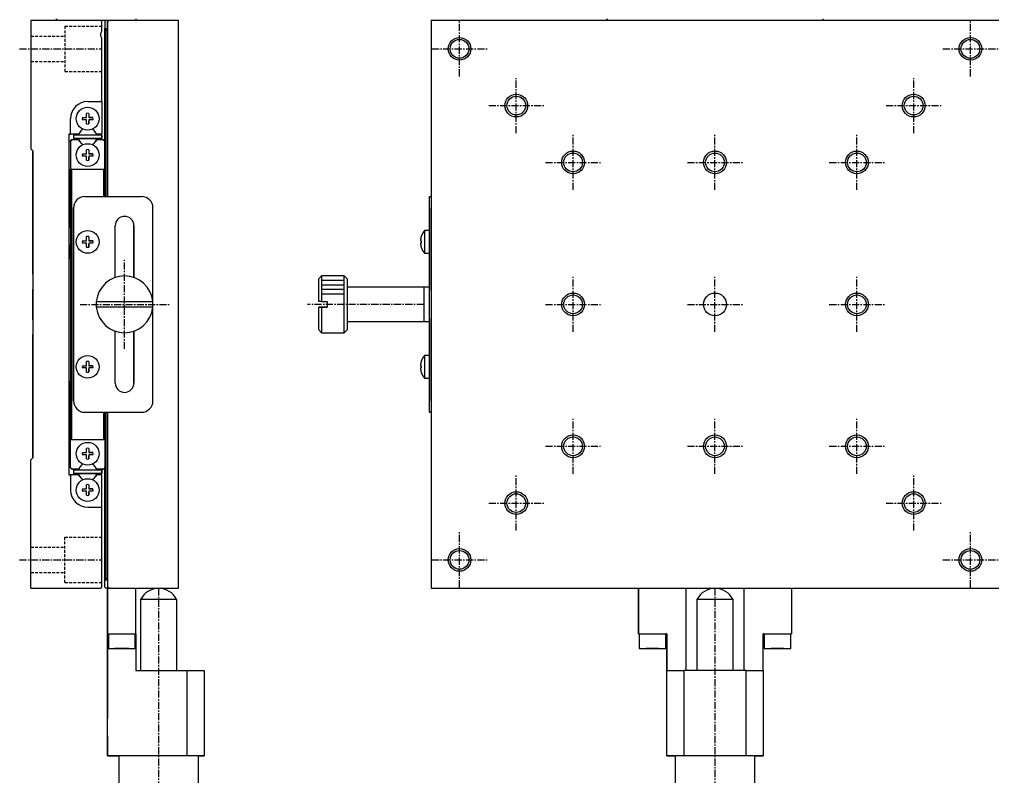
# Model space of a CAD drawing. Extents: x 349 to 905, y 78 to 441.
# Drawn here: x 349 to 521.5, y 228.4 to 361.7 of the extents above; entities that cross this region are included whole.
import ezdxf

# ---------------------------------------------------------------- set-up
doc = ezdxf.new("R2010")
doc.units = 0
doc.linetypes.add('CENTER', pattern=[2, 1.25, -0.25, 0.25, -0.25])
doc.linetypes.add('DASHED', pattern=[0.75, 0.5, -0.25])
doc.layers.get('0').update_dxf_attribs({"linetype": 'CONTINUOUS'})
doc.layers.add('CENTER', color=1, linetype='CENTER')

msp = doc.modelspace()

# ---------------------------------------------------------------- linework, layer by layer
at = {"color": 7, "linetype": 'CONTINUOUS'}
for p, q in [((363.34, 361.58), (351.04, 361.58)), ((351.04, 361.58), (351.04, 338.98)), ((355.54, 361.88), (355.54, 361.58)), ((355.54, 361.58), (355.54, 361.88)), ((363.54, 361.38), (363.34, 361.58)), ((364.24, 361.58), (363.34, 361.58)), ((364.24, 361.58), (363.34, 361.58)), ((363.54, 361.28), (363.54, 361.38)), ((363.54, 359.74), (363.54, 361.28)), ((364.04, 361.38), (364.24, 361.58)), ((364.24, 361.58), (364.04, 361.38)), ((364.04, 361.38), (364.04, 360.18)), ((364.04, 361.38), (364.04, 360.18)), ((364.74, 361.58), (364.24, 361.58)), ((364.54, 361.38), (364.74, 361.58)), ((364.74, 361.58), (364.54, 361.38)), ((364.54, 360.18), (364.54, 361.38)), ((364.54, 361.38), (364.54, 361.28)), ((364.54, 361.28), (364.54, 330.58)), ((377.04, 361.58), (364.74, 361.58)), ((369.54, 361.88), (369.54, 361.58)), ((377.04, 261.58), (377.04, 361.58)), ((521.55, 361.58), (421.55, 361.58)), ((421.55, 361.58), (421.55, 261.58)), ((452.55, 361.88), (452.55, 361.58)), ((452.55, 361.58), (452.55, 361.88)), ((490.55, 361.88), (490.55, 361.58)), ((363.54, 359.74), (363.34, 359.39)), ((363.34, 358.77), (363.54, 358.42)), ((364.04, 360.08), (364.04, 360.18)), ((364.04, 360.18), (364.54, 360.18)), ((364.04, 360.18), (364.04, 360.08)), ((364.04, 340.38), (364.04, 360.08)), ((364.24, 359.88), (364.04, 360.08)), ((364.04, 360.08), (364.04, 340.38)), ((364.24, 359.88), (364.54, 359.88)), ((364.24, 330.58), (364.24, 359.88)), ((364.54, 330.58), (364.54, 360.18)), ((363.54, 347.28), (363.54, 358.42)), ((361.04, 347.28), (363.54, 347.28)), ((361.04, 347.28), (363.34, 347.28)), ((363.54, 347.28), (363.34, 347.28)), ((363.54, 347.28), (363.54, 341.58)), ((360.84, 344.48), (360.84, 345.21)), ((361.24, 345.21), (361.24, 344.67)), ((361.24, 345.21), (361.24, 344.48)), ((358.04, 341.58), (358.04, 344.28)), ((360.12, 344.48), (360.66, 344.48)), ((360.12, 344.48), (360.84, 344.48)), ((360.84, 344.08), (360.12, 344.08)), ((360.84, 343.35), (360.84, 344.08)), ((361.24, 344.48), (361.97, 344.48)), ((361.24, 344.08), (361.24, 343.35)), ((361.97, 344.08), (361.24, 344.08)), ((361.24, 343.35), (361.24, 343.9)), ((361.97, 344.48), (361.43, 344.48)), ((357.74, 341.58), (358.04, 341.58)), ((357.74, 341.58), (357.74, 281.58)), ((358.04, 341.58), (357.74, 341.58)), ((359.5, 341.58), (358.04, 341.58)), ((359.5, 341.58), (358.04, 341.58)), ((359.67, 341.88), (359.5, 341.58)), ((362.59, 341.58), (362.42, 341.88)), ((362.59, 341.58), (362.42, 341.88)), ((363.54, 341.58), (362.59, 341.58)), ((363.54, 341.58), (362.59, 341.58)), ((358.04, 340.38), (358.24, 340.58)), ((358.24, 340.58), (358.04, 340.38)), ((358.04, 340.38), (358.04, 340.28)), ((358.04, 340.28), (358.04, 340.38)), ((358.04, 340.28), (358.04, 335.38)), ((358.04, 340.28), (358.04, 335.38)), ((359.5, 340.58), (358.24, 340.58)), ((363.54, 341.38), (358.54, 341.38)), ((358.54, 341.38), (358.54, 340.78)), ((363.54, 340.78), (358.54, 340.78)), ((359.49, 340.78), (358.54, 340.78)), ((359.39, 340.78), (359.49, 340.78)), ((359.39, 340.78), (359.49, 340.78)), ((359.39, 340.78), (359.49, 340.78)), ((359.39, 340.78), (359.49, 340.78)), ((359.39, 340.78), (359.49, 340.78)), ((359.39, 340.78), (359.49, 340.78)), ((359.39, 340.78), (359.49, 340.78)), ((359.39, 340.78), (359.49, 340.78)), ((359.39, 340.78), (359.49, 340.78)), ((359.39, 340.78), (359.49, 340.78)), ((359.39, 340.78), (359.49, 340.78)), ((359.39, 340.78), (359.49, 340.78)), ((359.39, 340.78), (359.49, 340.78)), ((359.39, 340.78), (359.49, 340.78)), ((359.39, 340.78), (359.49, 340.78)), ((359.39, 340.78), (359.49, 340.78)), ((359.39, 340.78), (359.49, 340.78)), ((359.39, 340.78), (359.49, 340.78)), ((359.39, 340.78), (359.49, 340.78)), ((359.39, 340.78), (359.49, 340.78)), ((359.39, 340.78), (362.69, 340.78)), ((359.67, 340.29), (359.5, 340.58)), ((362.42, 340.29), (362.59, 340.58)), ((362.59, 340.58), (362.42, 340.29)), ((363.84, 340.58), (362.59, 340.58)), ((362.6, 340.78), (362.69, 340.78)), ((362.6, 340.78), (362.69, 340.78)), ((362.6, 340.78), (362.69, 340.78)), ((362.6, 340.78), (362.69, 340.78)), ((362.6, 340.78), (362.69, 340.78)), ((362.6, 340.78), (362.69, 340.78)), ((362.6, 340.78), (362.69, 340.78)), ((362.6, 340.78), (362.69, 340.78)), ((362.6, 340.78), (362.69, 340.78)), ((362.6, 340.78), (362.69, 340.78)), ((362.6, 340.78), (362.69, 340.78)), ((362.6, 340.78), (362.69, 340.78)), ((362.6, 340.78), (362.69, 340.78)), ((362.6, 340.78), (362.69, 340.78)), ((362.6, 340.78), (362.69, 340.78)), ((362.6, 340.78), (362.69, 340.78)), ((362.6, 340.78), (362.69, 340.78)), ((362.6, 340.78), (362.69, 340.78)), ((362.6, 340.78), (362.69, 340.78)), ((362.6, 340.78), (362.69, 340.78)), ((362.6, 340.78), (362.69, 340.78)), ((363.54, 340.78), (362.6, 340.78)), ((362.6, 340.78), (362.69, 340.78)), ((362.6, 340.78), (362.69, 340.78)), ((362.6, 340.78), (362.69, 340.78)), ((362.6, 340.78), (362.69, 340.78)), ((362.6, 340.78), (362.69, 340.78)), ((362.6, 340.78), (362.69, 340.78)), ((362.6, 340.78), (362.69, 340.78)), ((362.6, 340.78), (362.69, 340.78)), ((362.6, 340.78), (362.69, 340.78)), ((362.6, 340.78), (362.69, 340.78)), ((362.6, 340.78), (362.69, 340.78)), ((362.6, 340.78), (362.69, 340.78)), ((362.6, 340.78), (362.69, 340.78)), ((362.6, 340.78), (362.69, 340.78)), ((362.6, 340.78), (362.69, 340.78)), ((362.6, 340.78), (362.69, 340.78)), ((362.6, 340.78), (362.69, 340.78)), ((362.6, 340.78), (362.69, 340.78)), ((362.6, 340.78), (362.69, 340.78)), ((362.6, 340.78), (362.69, 340.78)), ((363.54, 341.38), (363.54, 340.78)), ((363.54, 340.78), (363.54, 341.38)), ((363.84, 340.58), (364.04, 340.38)), ((364.04, 340.28), (364.04, 340.38)), ((364.04, 335.38), (364.04, 340.28)), ((351.39, 338.63), (351.04, 338.98)), ((351.04, 338.98), (351.39, 338.63)), ((351.39, 316.88), (351.39, 338.63)), ((351.39, 338.63), (351.39, 284.53)), ((360.12, 338.08), (360.66, 338.08)), ((360.12, 338.08), (360.84, 338.08)), ((360.84, 338.08), (360.84, 338.81)), ((361.24, 338.81), (361.24, 338.27)), ((361.24, 338.81), (361.24, 338.08)), ((361.24, 338.08), (361.97, 338.08)), ((361.97, 338.08), (361.43, 338.08)), ((360.84, 337.68), (360.12, 337.68)), ((360.84, 336.95), (360.84, 337.68)), ((361.24, 337.68), (361.24, 336.95)), ((361.97, 337.68), (361.24, 337.68)), ((361.24, 336.95), (361.24, 337.5)), ((358.04, 325.08), (358.04, 335.38)), ((358.04, 335.38), (358.24, 335.38)), ((358.04, 335.38), (358.04, 287.78)), ((358.24, 335.38), (363.84, 335.38)), ((358.24, 287.78), (358.24, 335.38)), ((363.84, 335.38), (364.04, 335.38)), ((363.84, 335.38), (363.84, 330.58)), ((364.04, 330.58), (364.04, 335.38)), ((351.39, 330.58), (351.39, 324.58)), ((351.39, 330.58), (351.39, 324.58)), ((351.39, 330.58), (351.39, 324.58)), ((351.39, 330.58), (351.39, 324.58)), ((358.04, 330.83), (358.04, 325.08)), ((358.04, 330.83), (358.04, 325.08)), ((358.04, 330.83), (358.04, 325.08)), ((358.04, 330.83), (358.04, 325.08)), ((360.54, 330.58), (370.54, 330.58)), ((421.25, 330.58), (421.55, 330.58)), ((421.25, 328.58), (421.25, 330.58)), ((421.25, 328.58), (421.25, 330.58)), ((358.54, 294.58), (358.54, 328.58)), ((358.54, 328.58), (358.54, 294.58)), ((372.54, 311.58), (372.54, 328.58)), ((421.25, 294.58), (421.25, 328.58)), ((421.25, 328.58), (421.25, 324.58)), ((421.25, 327.08), (421.25, 325.43)), ((421.25, 327.08), (421.25, 325.43)), ((365.89, 316.3), (365.89, 325.43)), ((369.19, 316.3), (369.19, 325.43)), ((369.19, 325.43), (369.19, 316.3)), ((421.25, 324.58), (420.35, 324.58)), ((420.35, 324.58), (420.35, 322.58)), ((421.25, 325.43), (421.25, 314.09)), ((421.25, 314.58), (421.25, 325.43)), ((360.12, 322.78), (360.66, 322.78)), ((360.12, 322.78), (360.84, 322.78)), ((360.84, 322.78), (360.84, 323.51)), ((361.24, 323.51), (361.24, 322.97)), ((361.24, 323.51), (361.24, 322.78)), ((361.24, 322.78), (361.97, 322.78)), ((361.97, 322.78), (361.43, 322.78)), ((419.66, 322.78), (419.8, 322.78)), ((419.8, 323.53), (419.8, 323.51)), ((419.8, 323.53), (419.8, 323.51)), ((419.8, 322.78), (419.8, 322.38)), ((420.35, 322.58), (420.35, 320.58)), ((358.04, 319.58), (358.04, 322.08)), ((360.84, 322.38), (360.12, 322.38)), ((360.84, 321.65), (360.84, 322.38)), ((361.24, 322.38), (361.24, 321.65)), ((361.97, 322.38), (361.24, 322.38)), ((361.24, 321.65), (361.24, 322.2)), ((419.8, 322.38), (419.66, 322.38)), ((419.8, 321.65), (419.8, 321.63)), ((419.8, 321.65), (419.8, 321.63)), ((420.35, 320.58), (421.25, 320.58)), ((421.25, 320.58), (421.25, 314.58)), ((402.25, 316.58), (401.75, 316.08)), ((401.75, 312.08), (401.75, 316.08)), ((401.75, 312.08), (401.75, 316.08)), ((406.25, 316.58), (402.25, 316.58)), ((402.25, 316.58), (402.25, 312.08)), ((406.75, 316.08), (406.25, 316.58)), ((406.25, 306.58), (406.25, 316.58)), ((406.75, 316.08), (406.75, 307.08)), ((351.39, 308.88), (351.39, 314.28)), ((420.25, 314.58), (406.75, 314.58)), ((421.25, 314.58), (420.25, 314.58)), ((420.25, 314.58), (420.25, 311.58)), ((420.25, 314.58), (420.25, 311.58)), ((351.39, 313.58), (351.39, 309.58)), ((351.39, 313.58), (351.39, 309.58)), ((362.57, 312.08), (372.52, 312.08)), ((372.52, 311.08), (362.57, 311.08)), ((372.54, 294.58), (372.54, 311.58)), ((402.25, 312.08), (401.75, 312.08)), ((401.75, 311.08), (402.25, 311.08)), ((401.75, 307.08), (401.75, 311.08)), ((402.25, 311.08), (401.75, 311.08)), ((401.75, 307.08), (401.75, 311.08)), ((402.25, 312.08), (403.25, 312.08)), ((403.25, 311.08), (402.25, 311.08)), ((402.25, 311.08), (402.25, 306.58)), ((402.25, 311.08), (403.25, 311.08)), ((403.25, 312.08), (403.25, 311.08)), ((403.25, 312.08), (403.25, 311.08)), ((420.25, 311.58), (420.25, 308.58)), ((420.25, 311.58), (420.25, 308.58)), ((421.25, 309.08), (421.25, 297.73)), ((401.75, 307.08), (402.25, 306.58)), ((406.25, 306.58), (406.75, 307.08)), ((406.75, 308.58), (420.25, 308.58)), ((420.25, 308.58), (421.25, 308.58)), ((421.25, 308.58), (421.25, 302.58)), ((421.25, 297.73), (421.25, 308.58)), ((351.39, 284.53), (351.39, 306.28)), ((365.89, 297.73), (365.89, 306.86)), ((369.19, 297.73), (369.19, 306.86)), ((369.19, 306.86), (369.19, 297.73)), ((402.25, 306.58), (406.25, 306.58)), ((421.25, 302.58), (420.35, 302.58)), ((420.35, 302.58), (420.35, 300.58)), ((360.12, 300.78), (360.66, 300.78)), ((360.12, 300.78), (360.84, 300.78)), ((360.84, 300.38), (360.12, 300.38)), ((360.84, 300.78), (360.84, 301.51)), ((360.84, 299.65), (360.84, 300.38)), ((361.24, 301.51), (361.24, 300.97)), ((361.24, 301.51), (361.24, 300.78)), ((361.24, 300.78), (361.97, 300.78)), ((361.24, 300.38), (361.24, 299.65)), ((361.97, 300.38), (361.24, 300.38)), ((361.24, 299.65), (361.24, 300.2)), ((361.97, 300.78), (361.43, 300.78)), ((419.66, 300.78), (419.8, 300.78)), ((419.8, 300.38), (419.66, 300.38)), ((419.8, 301.53), (419.8, 301.51)), ((419.8, 301.53), (419.8, 301.51)), ((419.8, 300.78), (419.8, 300.38)), ((420.35, 300.58), (420.35, 298.58)), ((351.39, 298.58), (351.39, 292.58)), ((351.39, 298.58), (351.39, 292.58)), ((351.39, 298.58), (351.39, 292.58)), ((351.39, 298.58), (351.39, 292.58)), ((419.8, 299.65), (419.8, 299.63)), ((419.8, 299.65), (419.8, 299.63)), ((420.35, 298.58), (421.25, 298.58)), ((421.25, 298.58), (421.25, 294.58)), ((358.04, 298.08), (358.04, 292.33)), ((358.04, 298.08), (358.04, 292.33)), ((358.04, 298.08), (358.04, 292.33)), ((358.04, 298.08), (358.04, 292.33)), ((358.04, 287.78), (358.04, 298.08)), ((421.25, 297.73), (421.25, 296.08)), ((421.25, 297.73), (421.25, 296.08)), ((421.25, 292.58), (421.25, 294.58)), ((421.25, 292.58), (421.25, 294.58)), ((360.54, 292.58), (366.71, 292.58)), ((360.54, 292.58), (370.54, 292.58)), ((363.84, 292.58), (363.84, 287.78)), ((364.04, 287.78), (364.04, 292.58)), ((364.24, 263.28), (364.24, 292.58)), ((364.54, 262.98), (364.54, 292.58)), ((364.54, 292.58), (364.54, 261.88)), ((368.38, 292.58), (370.54, 292.58)), ((421.25, 292.58), (421.55, 292.58)), ((421.55, 292.58), (421.25, 292.58)), ((358.04, 282.88), (358.04, 287.78)), ((358.04, 282.88), (358.04, 287.78)), ((358.04, 287.78), (364.04, 287.78)), ((358.24, 287.78), (358.04, 287.78)), ((358.24, 287.78), (363.84, 287.78)), ((364.04, 287.78), (363.84, 287.78)), ((364.04, 287.78), (364.04, 282.88)), ((351.04, 284.18), (351.39, 284.53)), ((351.39, 284.53), (351.04, 284.18)), ((360.12, 285.48), (360.66, 285.48)), ((360.12, 285.48), (360.84, 285.48)), ((360.84, 285.08), (360.12, 285.08)), ((360.84, 285.48), (360.84, 286.21)), ((360.84, 284.35), (360.84, 285.08)), ((361.24, 286.21), (361.24, 285.67)), ((361.24, 286.21), (361.24, 285.48)), ((361.24, 285.48), (361.97, 285.48)), ((361.24, 285.08), (361.24, 284.35)), ((361.97, 285.08), (361.24, 285.08)), ((361.24, 284.35), (361.24, 284.9)), ((361.97, 285.48), (361.43, 285.48)), ((351.04, 261.58), (351.04, 284.18)), ((358.04, 282.78), (358.04, 282.88)), ((358.04, 282.88), (358.04, 282.78)), ((359.5, 282.58), (359.67, 282.88)), ((362.59, 282.58), (362.42, 282.88)), ((362.42, 282.88), (362.59, 282.58)), ((364.04, 282.78), (364.04, 282.88)), ((357.74, 281.58), (358.04, 281.58)), ((358.04, 282.78), (358.24, 282.58)), ((358.04, 282.78), (358.24, 282.58)), ((359.5, 281.58), (358.04, 281.58)), ((358.04, 281.58), (358.04, 278.88)), ((359.5, 282.58), (358.24, 282.58)), ((358.24, 282.58), (359.5, 282.58)), ((363.54, 282.38), (358.54, 282.38)), ((358.54, 282.38), (358.54, 281.78)), ((363.54, 281.78), (358.54, 281.78)), ((359.49, 281.78), (358.54, 281.78)), ((359.39, 281.78), (359.49, 281.78)), ((359.39, 281.78), (359.49, 281.78)), ((359.39, 281.78), (359.49, 281.78)), ((359.39, 281.78), (359.49, 281.78)), ((359.39, 281.78), (359.49, 281.78)), ((359.39, 281.78), (359.49, 281.78)), ((359.39, 281.78), (359.49, 281.78)), ((359.39, 281.78), (359.49, 281.78)), ((359.39, 281.78), (359.49, 281.78)), ((359.39, 281.78), (359.49, 281.78)), ((359.39, 281.78), (359.49, 281.78)), ((359.39, 281.78), (359.49, 281.78)), ((359.39, 281.78), (362.69, 281.78)), ((359.67, 281.29), (359.5, 281.58)), ((362.59, 281.58), (362.42, 281.29)), ((362.59, 281.58), (362.42, 281.29)), ((363.84, 282.58), (362.59, 282.58)), ((362.59, 282.58), (363.84, 282.58)), ((363.54, 281.58), (362.59, 281.58)), ((362.6, 281.78), (362.69, 281.78)), ((362.6, 281.78), (362.69, 281.78)), ((362.6, 281.78), (362.69, 281.78)), ((362.6, 281.78), (362.69, 281.78)), ((362.6, 281.78), (362.69, 281.78)), ((362.6, 281.78), (362.69, 281.78)), ((362.6, 281.78), (362.69, 281.78)), ((362.6, 281.78), (362.69, 281.78)), ((362.6, 281.78), (362.69, 281.78)), ((362.6, 281.78), (362.69, 281.78)), ((362.6, 281.78), (362.69, 281.78)), ((362.6, 281.78), (362.69, 281.78)), ((362.6, 281.78), (362.69, 281.78)), ((362.6, 281.78), (362.69, 281.78)), ((362.6, 281.78), (362.69, 281.78)), ((362.6, 281.78), (362.69, 281.78)), ((362.6, 281.78), (362.69, 281.78)), ((362.6, 281.78), (362.69, 281.78)), ((362.6, 281.78), (362.69, 281.78)), ((362.6, 281.78), (362.69, 281.78)), ((362.6, 281.78), (362.69, 281.78)), ((363.54, 281.78), (362.6, 281.78)), ((362.6, 281.78), (362.69, 281.78)), ((362.6, 281.78), (362.69, 281.78)), ((362.6, 281.78), (362.69, 281.78)), ((362.6, 281.78), (362.69, 281.78)), ((362.6, 281.78), (362.69, 281.78)), ((362.6, 281.78), (362.69, 281.78)), ((362.6, 281.78), (362.69, 281.78)), ((362.6, 281.78), (362.69, 281.78)), ((362.6, 281.78), (362.69, 281.78)), ((362.6, 281.78), (362.69, 281.78)), ((362.6, 281.78), (362.69, 281.78)), ((362.6, 281.78), (362.69, 281.78)), ((362.6, 281.78), (362.69, 281.78)), ((362.6, 281.78), (362.69, 281.78)), ((362.6, 281.78), (362.69, 281.78)), ((362.6, 281.78), (362.69, 281.78)), ((362.6, 281.78), (362.69, 281.78)), ((362.6, 281.78), (362.69, 281.78)), ((362.6, 281.78), (362.69, 281.78)), ((362.6, 281.78), (362.69, 281.78)), ((363.54, 282.38), (363.54, 281.78)), ((363.54, 281.78), (363.54, 282.38)), ((363.54, 275.88), (363.54, 281.58)), ((363.84, 282.58), (364.04, 282.78)), ((364.04, 266.58), (364.04, 282.78)), ((364.04, 282.78), (364.04, 270.58)), ((364.04, 270.58), (364.04, 282.78)), ((364.04, 282.78), (364.04, 263.08)), ((360.84, 279.08), (360.84, 279.81)), ((361.24, 279.81), (361.24, 279.27)), ((361.24, 279.81), (361.24, 279.08)), ((360.12, 279.08), (360.66, 279.08)), ((360.12, 279.08), (360.84, 279.08)), ((360.84, 278.68), (360.12, 278.68)), ((360.84, 277.95), (360.84, 278.68)), ((361.24, 279.08), (361.97, 279.08)), ((361.24, 278.68), (361.24, 277.95)), ((361.97, 278.68), (361.24, 278.68)), ((361.24, 277.95), (361.24, 278.5)), ((361.97, 279.08), (361.43, 279.08)), ((361.04, 275.88), (363.34, 275.88)), ((363.34, 275.88), (363.54, 275.88)), ((363.54, 261.88), (363.54, 275.88)), ((364.04, 270.58), (364.04, 266.58)), ((364.04, 270.58), (364.04, 266.58)), ((364.04, 263.08), (364.04, 266.58)), ((364.24, 263.28), (364.04, 263.08)), ((364.04, 262.98), (364.04, 263.08)), ((364.04, 263.08), (364.04, 262.98)), ((364.54, 262.98), (364.04, 262.98)), ((364.04, 261.78), (364.04, 262.98)), ((364.04, 261.78), (364.04, 262.98)), ((364.54, 262.98), (364.04, 262.98)), ((364.54, 263.28), (364.24, 263.28)), ((364.54, 262.98), (364.54, 261.78)), ((351.04, 261.58), (363.34, 261.58)), ((363.34, 261.58), (363.54, 261.78)), ((363.54, 261.78), (363.54, 261.88)), ((364.24, 261.58), (364.04, 261.78)), ((364.04, 261.78), (364.24, 261.58)), ((364.54, 261.58), (364.24, 261.58)), ((364.74, 261.58), (364.24, 261.58)), ((364.54, 261.88), (364.54, 261.78)), ((364.74, 261.58), (364.54, 261.78)), ((364.54, 261.78), (364.74, 261.58)), ((364.54, 261.58), (364.54, 253.58)), ((364.54, 253.58), (364.54, 261.58)), ((364.74, 261.58), (377.04, 261.58)), ((369.54, 253.58), (369.54, 261.58)), ((421.55, 261.58), (521.55, 261.58)), ((458.05, 261.58), (458.05, 253.58)), ((458.05, 253.58), (458.05, 261.58)), ((466.43, 261.58), (466.43, 247.08)), ((476.68, 247.08), (476.68, 261.58)), ((485.05, 261.58), (485.05, 253.58)), ((370.37, 259.58), (370.37, 247.08)), ((376.72, 259.58), (370.37, 259.58)), ((376.72, 247.08), (376.72, 259.58)), ((468.38, 259.58), (468.38, 247.08)), ((471.53, 259.58), (468.38, 259.58)), ((474.73, 259.58), (471.53, 259.58)), ((474.73, 247.08), (474.73, 259.58)), ((364.54, 253.58), (364.69, 253.58)), ((364.54, 253.58), (369.54, 253.58)), ((364.54, 232.08), (364.54, 253.58)), ((364.54, 253.58), (364.54, 238.58)), ((364.69, 253.58), (364.69, 250.98)), ((369.39, 250.98), (369.39, 253.58)), ((369.39, 253.58), (369.54, 253.58)), ((369.54, 253.58), (369.54, 247.08)), ((458.2, 253.58), (458.05, 253.58)), ((458.05, 253.58), (463.05, 253.58)), ((458.2, 253.58), (458.2, 250.98)), ((462.9, 250.98), (462.9, 253.58)), ((463.05, 253.58), (462.9, 253.58)), ((463.05, 253.58), (463.05, 247.08)), ((463.05, 247.08), (463.05, 253.58)), ((480.2, 253.58), (480.05, 253.58)), ((480.05, 247.08), (480.05, 253.58)), ((480.05, 253.58), (485.05, 253.58)), ((480.2, 253.58), (480.2, 250.98)), ((484.9, 250.98), (484.9, 253.58)), ((485.05, 253.58), (484.9, 253.58)), ((364.69, 250.98), (367.04, 250.98)), ((364.69, 250.98), (369.39, 250.98)), ((366.41, 250.98), (365.77, 250.98)), ((365.77, 250.98), (366.41, 250.98)), ((367.68, 250.98), (366.41, 250.98)), ((366.41, 250.98), (367.68, 250.98)), ((367.04, 250.98), (369.39, 250.98)), ((368.31, 250.98), (367.68, 250.98)), ((367.68, 250.98), (368.31, 250.98)), ((458.2, 250.98), (462.9, 250.98)), ((458.2, 250.98), (462.9, 250.98)), ((460.55, 250.98), (459.45, 250.98)), ((459.45, 250.98), (460.55, 250.98)), ((460.55, 250.98), (461.65, 250.98)), ((461.65, 250.98), (460.55, 250.98)), ((480.2, 250.98), (484.9, 250.98)), ((480.2, 250.98), (484.9, 250.98)), ((482.55, 250.98), (481.45, 250.98)), ((481.45, 250.98), (482.55, 250.98)), ((482.55, 250.98), (483.65, 250.98)), ((483.65, 250.98), (482.55, 250.98)), ((369.54, 247.08), (378.54, 247.08)), ((378.54, 247.08), (381.54, 247.08)), ((378.54, 232.08), (378.54, 247.08)), ((381.54, 247.08), (381.54, 232.08)), ((463.05, 232.08), (463.05, 247.08)), ((463.05, 247.08), (466.05, 247.08)), ((463.05, 232.08), (463.05, 247.08)), ((476.05, 247.08), (466.05, 247.08)), ((466.05, 247.08), (466.05, 232.08)), ((477.05, 247.08), (476.05, 247.08)), ((477.05, 247.08), (480.05, 247.08)), ((477.05, 232.08), (477.05, 247.08)), ((480.05, 247.08), (480.05, 232.08)), ((364.54, 235.58), (364.54, 232.08)), ((364.54, 232.08), (366.54, 232.08)), ((378.54, 232.08), (364.54, 232.08)), ((366.54, 232.08), (366.54, 215.08)), ((381.54, 232.08), (378.54, 232.08)), ((380.54, 215.08), (380.54, 232.08)), ((380.54, 232.08), (381.54, 232.08)), ((463.05, 232.08), (464.55, 232.08)), ((466.05, 232.08), (463.05, 232.08)), ((464.55, 232.08), (464.55, 215.08)), ((477.05, 232.08), (466.05, 232.08)), ((480.05, 232.08), (477.05, 232.08)), ((478.55, 215.08), (478.55, 232.08)), ((478.55, 232.08), (480.05, 232.08))]:
    msp.add_line(p, q, dxfattribs=at)
at = {"color": 3, "linetype": 'DASHED'}
for p, q in [((357.04, 360.58), (363.54, 360.58)), ((357.04, 360.58), (357.04, 352.58)), ((351.04, 358.83), (357.04, 358.83)), ((351.04, 354.33), (357.04, 354.33)), ((357.04, 352.58), (363.54, 352.58)), ((357.04, 270.58), (363.54, 270.58)), ((357.04, 262.58), (357.04, 270.58)), ((351.04, 268.83), (357.04, 268.83)), ((351.04, 264.33), (357.04, 264.33)), ((357.04, 262.58), (363.54, 262.58))]:
    msp.add_line(p, q, dxfattribs=at)
at = {"color": 3, "linetype": 'CONTINUOUS'}
for p, q in [((406.25, 315.78), (402.25, 315.78)), ((406.25, 314.98), (402.25, 314.98)), ((406.25, 314.18), (402.25, 314.18)), ((406.25, 313.38), (402.25, 313.38))]:
    msp.add_line(p, q, dxfattribs=at)
for centre in [(426.55, 356.58), (516.55, 356.58), (436.55, 346.58), (506.55, 346.58), (446.55, 336.58), (471.55, 336.58), (496.55, 336.58), (446.55, 311.58), (496.55, 311.58), (446.55, 286.58), (471.55, 286.58), (496.55, 286.58), (436.55, 276.58), (506.55, 276.58), (426.55, 266.58), (516.55, 266.58)]:
    msp.add_circle(centre, 2, dxfattribs=at)
at = {"color": 7, "linetype": 'CONTINUOUS'}
for centre, radius in [((426.55, 356.58), 1.65), ((516.55, 356.58), 1.65), ((436.55, 346.58), 1.65), ((506.55, 346.58), 1.65), ((361.04, 344.28), 2), ((361.04, 337.88), 2), ((446.55, 336.58), 1.65), ((471.55, 336.58), 1.65), ((496.55, 336.58), 1.65), ((361.04, 322.58), 2), ((446.55, 311.58), 1.65), ((471.55, 311.58), 2), ((496.55, 311.58), 1.65), ((361.04, 300.58), 2), ((446.55, 286.58), 1.65), ((471.55, 286.58), 1.65), ((496.55, 286.58), 1.65), ((361.04, 285.28), 2), ((361.04, 278.88), 2), ((436.55, 276.58), 1.65), ((506.55, 276.58), 1.65), ((426.55, 266.58), 1.65), ((516.55, 266.58), 1.65)]:
    msp.add_circle(centre, radius, dxfattribs=at)
for centre, radius, start, end in [((364.29, 359.08), 1, 161.8051, 198.1949), ((361.04, 344.28), 3, 90, 180), ((361.04, 344.28), 0.95, 77.8468, 102.1532), ((361.04, 344.28), 0.95, 167.8468, 192.1532), ((361.04, 344.28), 0.95, 257.8468, 282.1532), ((361.04, 344.28), 0.95, 347.8468, 12.1532), ((361.04, 341.08), 1.59, 150, 169.1069), ((361.04, 341.08), 1.59, 135, 150), ((361.04, 341.08), 1.59, 120.4333, 134.9998), ((361.16, 340.97), 1.75, 121.8815, 135), ((361.04, 341.08), 1.59, 45, 59.5667), ((360.93, 340.97), 1.75, 45, 58.1185), ((361.04, 341.08), 1.59, 30, 45), ((361.04, 341.08), 1.59, 10.8931, 30), ((361.04, 341.08), 1.59, 190.8931, 210), ((361.04, 341.08), 1.59, 210, 210.2608), ((361.04, 341.08), 1.59, 210.2608, 225), ((361.04, 341.08), 1.59, 225, 239.5668), ((361.16, 341.2), 1.75, 225, 238.1185), ((361.04, 341.08), 1.59, 300.4332, 315.0002), ((360.93, 341.2), 1.75, 301.8815, 315), ((361.04, 341.08), 1.59, 315, 329.7392), ((361.04, 341.08), 1.59, 330, 349.1069), ((361.04, 341.08), 1.59, 329.7392, 330), ((361.04, 337.88), 0.95, 167.8468, 192.1532), ((361.04, 337.88), 0.95, 77.8468, 102.1532), ((361.04, 337.88), 0.95, 347.8468, 12.1532), ((361.04, 337.88), 0.95, 257.8468, 282.1532), ((360.54, 328.58), 2, 90, 180), ((370.54, 328.58), 2, 0, 90), ((367.54, 325.43), 1.65, 0, 180), ((422.85, 322.58), 3.2, 141.3178, 162.73), ((361.04, 322.58), 0.95, 167.8468, 192.1532), ((361.04, 322.58), 0.95, 77.8468, 102.1532), ((361.04, 322.58), 0.95, 347.8468, 12.1532), ((422.85, 322.58), 3.19, 163.0947, 176.4097), ((361.04, 322.58), 0.95, 257.8468, 282.1532), ((422.85, 322.58), 3.19, 183.5903, 196.9053), ((422.85, 322.58), 3.2, 197.27, 218.6822), ((367.54, 311.58), 5, 5.7392, 174.2608), ((367.54, 311.58), 5, 174.2608, 185.7392), ((367.54, 311.58), 5, 185.7392, 354.2608), ((367.54, 311.58), 5, 354.2608, 5.7392), ((422.85, 300.58), 3.2, 141.3178, 162.73), ((361.04, 300.58), 0.95, 167.8468, 192.1532), ((361.04, 300.58), 0.95, 77.8468, 102.1532), ((361.04, 300.58), 0.95, 347.8468, 12.1532), ((422.85, 300.58), 3.19, 163.0947, 176.4097), ((422.85, 300.58), 3.19, 183.5903, 196.9053), ((361.04, 300.58), 0.95, 257.8468, 282.1532), ((422.85, 300.58), 3.2, 197.27, 218.6822), ((367.54, 297.73), 1.65, 180, 0), ((360.54, 294.58), 2, 180, 270), ((370.54, 294.58), 2, 270, 0), ((361.04, 285.28), 0.95, 167.8468, 192.1532), ((361.04, 285.28), 0.95, 77.8468, 102.1532), ((361.04, 285.28), 0.95, 347.8468, 12.1532), ((361.04, 282.08), 1.59, 149.7392, 169.1069), ((361.04, 282.08), 1.59, 135, 149.7392), ((361.04, 282.08), 1.59, 149.7392, 150), ((361.04, 282.08), 1.59, 120.4333, 134.9998), ((361.16, 281.97), 1.75, 121.8815, 135), ((361.04, 285.28), 0.95, 257.8468, 282.1532), ((361.04, 282.08), 1.59, 45.0003, 59.5667), ((360.93, 281.97), 1.75, 45, 58.1185), ((361.04, 282.08), 1.59, 30.2608, 45), ((361.04, 282.08), 1.59, 10.893, 30), ((361.04, 282.08), 1.59, 30, 30.2608), ((361.04, 282.08), 1.59, 190.8931, 210), ((361.04, 282.08), 1.59, 210, 225), ((361.04, 282.08), 1.59, 315, 330), ((361.04, 282.08), 1.59, 330, 349.1069), ((361.04, 282.08), 1.59, 224.9998, 239.5668), ((361.16, 282.2), 1.75, 225, 238.1185), ((361.04, 278.88), 0.95, 77.8468, 102.1532), ((361.04, 282.08), 1.59, 300.4332, 315.0002), ((360.93, 282.2), 1.75, 301.8815, 315), ((361.04, 278.88), 3, 180, 270), ((361.04, 278.88), 0.95, 167.8468, 192.1532), ((361.04, 278.88), 0.95, 257.8468, 282.1532), ((361.04, 278.88), 0.95, 347.8468, 12.1532), ((373.54, 258.06), 3.52, 90, 154.4154), ((373.54, 258.06), 3.52, 25.5846, 90), ((471.55, 258.06), 3.52, 90, 154.4154), ((471.55, 258.06), 3.52, 25.5846, 90)]:
    msp.add_arc(centre, radius, start, end, dxfattribs=at)
at = {"layer": 'CENTER', "color": 1, "linetype": 'CENTER'}
for p, q in [((426.55, 351.73), (426.55, 361.44)), ((516.55, 351.73), (516.55, 361.44)), ((349.04, 356.58), (363.34, 356.58)), ((421.69, 356.58), (431.41, 356.58)), ((511.69, 356.58), (521.41, 356.58)), ((436.55, 341.73), (436.55, 351.44)), ((506.55, 341.73), (506.55, 351.44)), ((431.69, 346.58), (441.41, 346.58)), ((501.69, 346.58), (511.41, 346.58)), ((446.55, 331.73), (446.55, 341.44)), ((471.55, 331.73), (471.55, 341.44)), ((496.55, 331.73), (496.55, 341.44)), ((441.69, 336.58), (451.41, 336.58)), ((466.69, 336.58), (476.41, 336.58)), ((491.69, 336.58), (501.41, 336.58)), ((367.54, 303.73), (367.54, 319.44)), ((446.55, 306.73), (446.55, 316.44)), ((471.55, 306.73), (471.55, 316.44)), ((496.55, 306.73), (496.55, 316.44)), ((359.69, 311.58), (375.4, 311.58)), ((420.25, 311.58), (399.75, 311.58)), ((441.69, 311.58), (451.41, 311.58)), ((466.69, 311.58), (476.41, 311.58)), ((491.69, 311.58), (501.41, 311.58)), ((446.55, 281.73), (446.55, 291.44)), ((471.55, 281.73), (471.55, 291.44)), ((496.55, 281.73), (496.55, 291.44)), ((441.69, 286.58), (451.41, 286.58)), ((466.69, 286.58), (476.41, 286.58)), ((491.69, 286.58), (501.41, 286.58)), ((436.55, 271.73), (436.55, 281.44)), ((506.55, 271.73), (506.55, 281.44)), ((431.69, 276.58), (441.41, 276.58)), ((501.69, 276.58), (511.41, 276.58)), ((426.55, 261.73), (426.55, 271.44)), ((516.55, 261.73), (516.55, 271.44)), ((349.04, 266.58), (363.34, 266.58)), ((421.69, 266.58), (431.41, 266.58)), ((511.69, 266.58), (521.41, 266.58)), ((373.54, 261.58), (373.54, 163.58)), ((471.55, 261.58), (471.55, 163.58))]:
    msp.add_line(p, q, dxfattribs=at)

doc.saveas('drawing.dxf')
